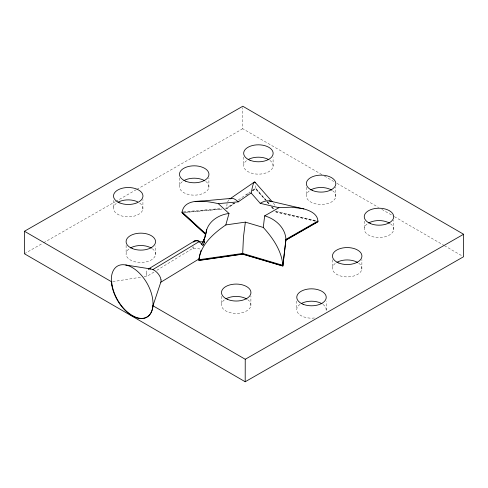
<?xml version="1.0" encoding="UTF-8"?>
<svg xmlns="http://www.w3.org/2000/svg" width="488" height="488" viewBox="0 0 488 488"><rect width="100%" height="100%" fill="white"/><g stroke="black" fill="none" stroke-linecap="round" stroke-linejoin="round"><path stroke-width="0.37" stroke-dasharray="2.44 1.83" d="M321.854 174.588L242.762 128.734L242.798 107.75M266.546 201.123L255.584 188.655L255.444 184.251M276.007 211.145L276.007 211.89L315.724 221.119M142.886 209.077L142.941 199.549M155.483 254.718L155.532 245.915M208.876 187.386L208.925 177.858M250.869 305.64L250.917 296.106M273.066 166.384L273.109 157.587M326.155 310.399L326.204 301.596M335.756 196.701L335.805 187.172M361.846 269.138L361.901 259.61M393.645 229.781L393.694 220.247M227.054 203.685L226.633 208.589L234.636 203.075M227.603 201.849L229.153 199.439M202.941 243.384L203.106 243.006M234.026 202.935L226.633 208.028L225.12 208.162M238.339 199.964L250.039 191.906M252.503 190.204L255.584 188.087L267.04 201.123M246.342 195.017L250.039 192.473M252.503 190.771L255.584 188.655M226.633 208.748L235.076 202.935M252.571 190.887L255.584 188.807L265.368 199.946M144.137 276.684L147.162 276.226L154.617 271.67M156.91 270.267L193.034 248.197L199.879 248.947M24.4 253.742L42.926 243.134M43.591 242.756L115.052 201.843M115.717 201.465L136.225 189.722M136.89 189.344L242.762 128.734M112.746 281.655L141.624 277.074M183.512 211.853L221.339 208.498M182.756 212.487L222.095 208.992M184.793 212.463L221.052 209.242M276.007 211.322L317.932 221.064M315.309 221.18L276.007 212.048L275.153 211.078M324.49 176.113L333.719 181.463M337.013 183.378L378.535 207.449M381.829 209.358L393.694 216.239M394.353 216.623L443.787 245.281M444.446 245.665L462.24 255.98M273.445 203.136L274.97 205.564M267.54 201.69L270.529 205.088M272.524 207.357L274.018 209.053M267.04 201.69L269.535 204.521M271.523 206.79L273.518 209.053M267.07 201.879L269.199 204.301M271.328 206.723L273.451 209.145M193.419 248.404L193.004 246.483M146.302 273.39L146.4 273.981A9.418 5.398 46.3 0 0 147.15 276.226M364.268 221.137L364.286 228.341M332.474 259.775L332.493 267.705M306.379 187.337L306.397 195.267M296.777 301.035L296.796 308.959M243.689 157.02L243.707 164.95M221.491 296.277L221.509 304.201M179.499 178.022L179.517 185.952M126.111 245.354L126.13 253.278M113.515 200.44L113.533 207.644M358.704 263.16A14.731 8.485 0.1 0 1 357.088 274.707A14.731 8.485 0.1 0 1 336.97 274.531A14.731 8.485 0.1 0 1 335.878 262.959M390.498 223.797A14.731 8.485 0.1 0 1 388.881 235.35A14.731 8.485 0.1 0 1 368.769 235.173A14.731 8.485 0.1 0 1 367.671 223.596M332.609 190.723A14.731 8.485 0.1 0 1 330.992 202.27A14.731 8.485 0.1 0 1 310.88 202.093A14.731 8.485 0.1 0 1 309.782 190.521M323.007 304.414A14.731 8.485 0.1 0 1 325.96 311.24M314.467 317.993A14.731 8.485 0.1 0 1 298.833 314.016A14.731 8.485 0.1 0 1 300.187 304.213M247.721 299.656A14.731 8.485 0.1 0 1 246.111 311.204A14.731 8.485 0.1 0 1 225.993 311.033A14.731 8.485 0.1 0 1 224.901 299.455M152.341 248.734A14.731 8.485 0.1 0 1 150.725 260.287A14.731 8.485 0.1 0 1 130.607 260.11A14.731 8.485 0.1 0 1 129.515 248.538M139.739 203.099A14.731 8.485 0.1 0 1 138.128 214.647A14.731 8.485 0.1 0 1 118.011 214.476A14.731 8.485 0.1 0 1 116.919 202.898M205.729 181.408A14.731 8.485 0.1 0 1 204.112 192.955A14.731 8.485 0.1 0 1 184 192.778A14.731 8.485 0.1 0 1 182.909 181.207M269.919 160.406A14.731 8.485 0.1 0 1 268.302 171.953A14.731 8.485 0.1 0 1 248.191 171.776A14.731 8.485 0.1 0 1 247.093 160.204M193.034 248.197A9.211 5.49 58.7 0 1 192.748 246.989M146.217 273.317A9.144 5.216 46.6 0 1 147.553 269.553"/><path stroke-width="0.73" d="M24.443 231.257L24.4 253.742L245.196 381.75L463.557 256.743L463.6 234.258L242.804 106.25L24.443 231.257L111.673 281.832M255.261 182.982C253.321 178.95 251.576 192.071 251.113 192.974L238.199 201.867L218.288 203.636C207.467 201.337 184.287 196.682 182 212.554L205.472 234.106M242.67 254.004L243.451 237.095L245.354 222.125L263.288 227.445C272.963 238.083 281.948 251.161 282.881 265.917L242.67 254.004L198.866 260.305C200.422 244.781 213.714 233.288 225.81 224.938L245.354 222.125M245.196 381.75L245.238 359.266L152.964 305.769A29.371 16.958 60.2 0 1 135.707 317.206L131.742 315.242L127.88 312.46A29.365 16.952 60.2 0 1 111.667 281.826M302.798 208.657C309.081 210.182 317.554 213.506 317.932 221.064L285.925 239.388L282.881 265.35L242.676 253.437L198.872 259.738L199.269 258.317A6.838 0.878 -84.6 0 0 199.324 258.616L198.872 260.464L242.67 254.163L282.875 266.076L285.919 239.956C285.834 228.164 275.421 218.789 264.649 215.861L263.288 227.445M317.932 221.064L317.932 221.631L285.919 239.956M199.348 256.517L201.16 250.204M203.575 244.305L204.612 241.505L203.85 241.81M203.459 241.7L206.741 229.58C209.889 220.247 219.6 214.586 229.006 213.482L225.81 224.938M205.039 237.613L205.631 235.478M160.997 279.856L161.046 280.423A9.278 5.136 47.1 0 1 160.796 282.229L152.964 305.769M206.741 229.58L206.028 234.057L182 211.987M203.496 241.694L204.637 238.101L203.514 241.566M203.526 244.403L202.862 245.702A9.223 5.277 60.8 0 0 198.799 241.603L199.671 241.505M194.151 241.834L194.566 241.475M229.927 198.872L254.565 181.902M251.113 192.974L260.226 203.337C263.557 201.227 268.071 199.671 271.773 201.77M148.413 269.01L194.559 240.919M148.389 269.132A9.144 5.216 46.6 0 1 152.799 269.614L199.513 241.407L196.884 240.773L194.791 241.316M160.808 282.235L199.354 258.738M264.649 215.861L278.929 207.687L291.287 207.174L302.438 208.571M285.919 240.114L317.926 221.79M245.238 359.266L463.6 234.258M229.939 198.854C232.971 197.317 236.149 199.793 238.199 201.867M195.109 201.66L231.66 198.36M198.799 241.603L204.57 242.085M125.745 265.002L150.658 268.949M269.175 200.867L303.871 208.925M260.226 203.337L278.929 207.687M152.793 269.602L153.226 269.803M218.288 203.636L229.006 213.482M182 212.713L205.527 234.319M254.803 181.945L272.274 201.812M199.287 258.262A4.026 0.842 -75.3 0 1 199.372 256.481M336.897 262.324A14.731 8.485 0.1 0 1 357.728 262.52M368.696 222.967A14.731 8.485 0.1 0 1 389.522 223.156M310.801 189.887A14.731 8.485 0.1 0 1 331.633 190.082M301.206 303.585A14.731 8.485 0.1 0 1 322.031 303.774M225.92 298.827A14.731 8.485 0.1 0 1 246.745 299.016M130.534 247.904A14.731 8.485 0.1 0 1 151.365 248.093M117.937 202.27A14.731 8.485 0.1 0 1 137.671 201.867M183.927 180.578A14.731 8.485 0.1 0 1 204.753 180.767M248.118 159.57A14.731 8.485 0.1 0 1 268.943 159.765M193.339 242.127A9.211 5.49 58.7 0 1 199.305 241.298M153.22 269.699A9.418 5.325 47.4 0 1 161.003 279.862M201.684 244.525A26.602 3.904 -73.6 0 1 203.954 239.596M338.8 263.02A14.731 8.485 0.1 0 0 361.87 256.773A14.731 8.485 0.1 0 0 340.905 248.374A14.731 8.485 0.1 0 0 338.8 263.02M370.593 223.663A14.731 8.485 0.1 0 0 393.663 217.416A14.731 8.485 0.1 0 0 372.698 209.016A14.731 8.485 0.1 0 0 370.593 223.663M312.704 190.582A14.731 8.485 0.1 0 0 335.775 184.336A14.731 8.485 0.1 0 0 314.809 175.936A14.731 8.485 0.1 0 0 312.704 190.582M303.109 304.274A14.731 8.485 0.1 0 0 326.179 298.034A14.731 8.485 0.1 0 0 305.214 289.634A14.731 8.485 0.1 0 0 303.109 304.274M227.823 299.516A14.731 8.485 0.1 0 0 250.893 293.276A14.731 8.485 0.1 0 0 229.927 284.876A14.731 8.485 0.1 0 0 227.823 299.516M132.437 248.599A14.731 8.485 0.1 0 0 155.507 242.353A14.731 8.485 0.1 0 0 134.542 233.953A14.731 8.485 0.1 0 0 132.437 248.599M119.841 202.959A14.731 8.485 0.1 0 0 142.911 196.713A14.731 8.485 0.1 0 0 121.945 188.319A14.731 8.485 0.1 0 0 119.841 202.959M185.83 181.268A14.731 8.485 0.1 0 0 208.901 175.021A14.731 8.485 0.1 0 0 187.935 166.621A14.731 8.485 0.1 0 0 185.83 181.268M250.015 160.265A14.731 8.485 0.1 0 0 273.085 154.019A14.731 8.485 0.1 0 0 252.119 145.619A14.731 8.485 0.1 0 0 250.015 160.265M111.935 285.828A29.475 17.074 60.2 0 0 146.607 317.346A29.475 17.074 60.2 0 0 137.976 271.786A29.475 17.074 60.2 0 0 111.935 285.828"/></g></svg>
